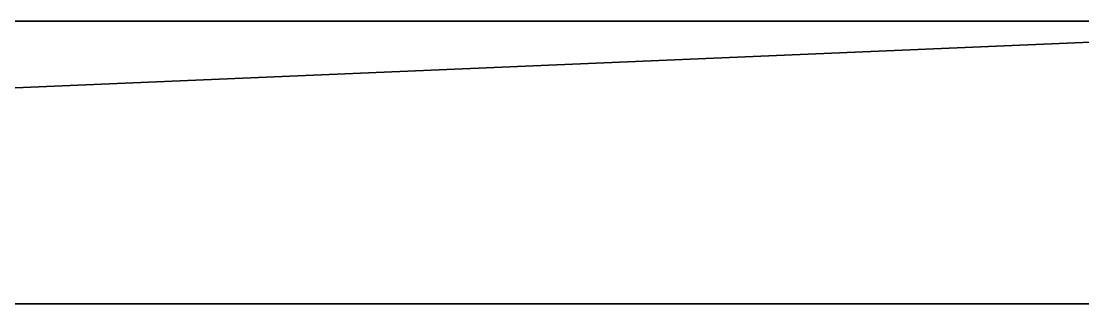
# Model space of a CAD drawing. Header units: millimetres. Extents: x -3100 to 14040, y -1280 to 1295.
# Drawn here: x -575 to -49, y -470 to -330 of the extents above; entities that cross this region are included whole.
import ezdxf

# ---------------------------------------------------------------- set-up
doc = ezdxf.new("R2010")
doc.units = ezdxf.units.MM

msp = doc.modelspace()

# ---------------------------------------------------------------- linework, layer by layer
at = {"layer": 'CAD_75LAB'}
for points in [[(200, -330, 700), (-3100, -330, 700), (-3100, -330, 1000)], [(200, -330, 1000), (200, -330, 700), (-3100, -330, 1000)], [(200, -330, 700), (-3100, -470, 700), (-3100, -330, 700)], [(200, -330, 700), (200, -470, 700), (-3100, -470, 700)], [(200, -330, 1000), (-3100, -330, 1000), (-3100, -470, 1000)], [(200, -330, 1000), (-3100, -470, 1000), (200, -470, 1000)], [(200, -470, 700), (-3100, -470, 1000), (-3100, -470, 700)], [(200, -470, 1000), (-3100, -470, 1000), (200, -470, 700)]]:
    msp.add_3dface(points, dxfattribs=at)

doc.saveas('drawing.dxf')
